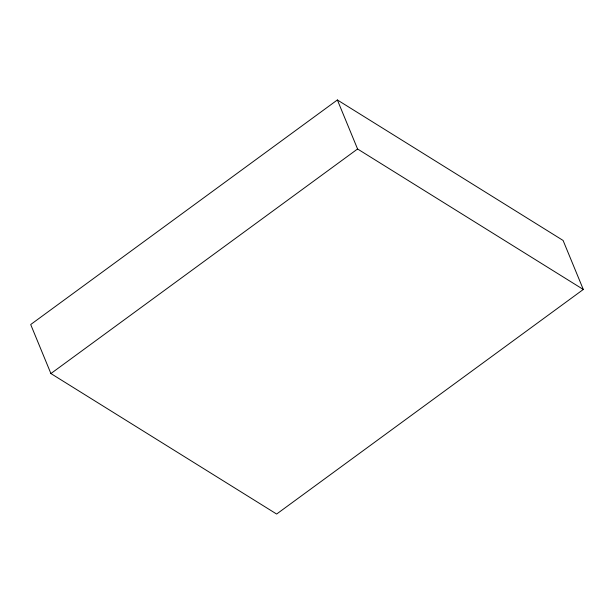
<?xml version="1.0" encoding="UTF-8"?>
<svg xmlns="http://www.w3.org/2000/svg" width="614" height="614" viewBox="0 0 614 614"><rect width="100%" height="100%" fill="white"/><g stroke="black" fill="none" stroke-linecap="round" stroke-linejoin="round"><path stroke-width="0.92" d="M337.37 99.959L30.7 324.53L50.908 373.55L276.63 514.041L583.3 289.47L563.092 240.45L337.37 99.959L357.571 148.979L583.3 289.47M50.908 373.55L357.571 148.979"/></g></svg>
